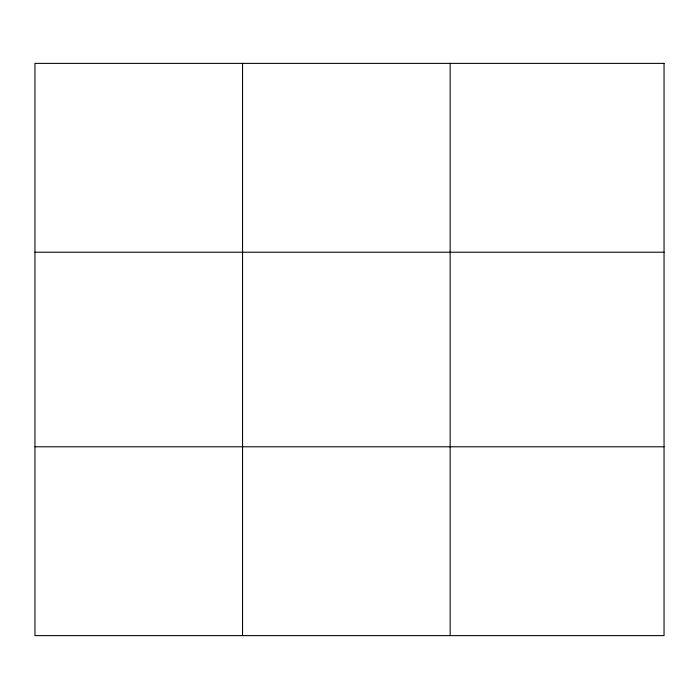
<?xml version="1.0" encoding="UTF-8"?>
<svg xmlns="http://www.w3.org/2000/svg" width="699" height="699" viewBox="0 0 699 699"><rect width="100%" height="100%" fill="white"/><g stroke="black" fill="none" stroke-linecap="round" stroke-linejoin="round"><path stroke-width="1.05" d="M242.553 63.382L242.553 635.618M450.156 63.382L450.156 635.618M34.95 252.217L664.05 252.217M34.95 446.783L664.05 446.783M664.05 63.382L664.05 635.618L34.95 635.618L34.95 63.382L664.05 63.382"/></g></svg>
